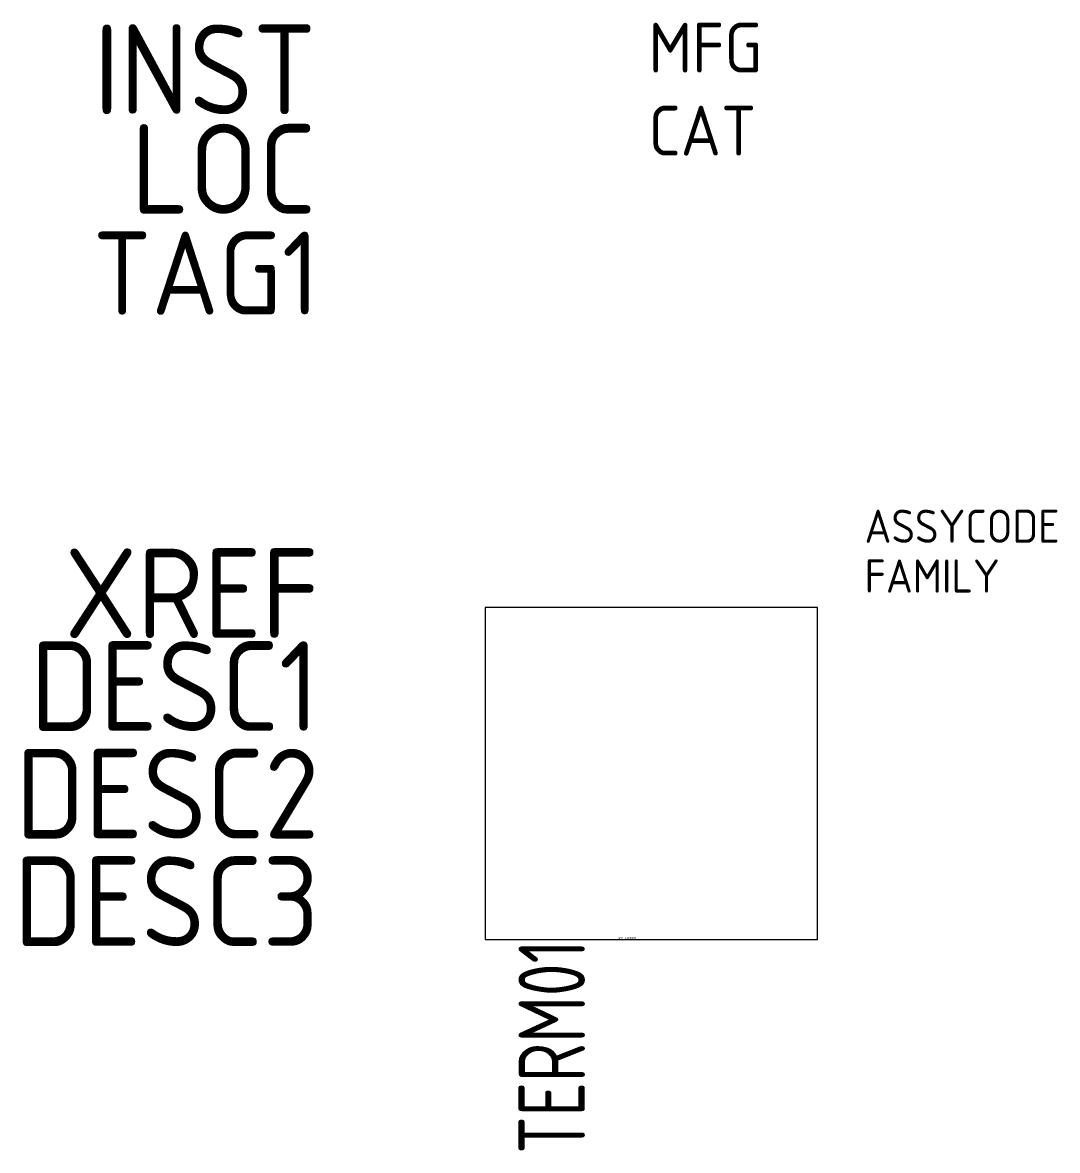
# Model space of a CAD drawing. Header units: millimetres. Extents: x -13.9 to 17.2, y -16.4 to 17.6.
import ezdxf
from ezdxf.enums import TextEntityAlignment as Align

# ---------------------------------------------------------------- set-up
doc = ezdxf.new("R2010")
doc.units = ezdxf.units.MM
doc.header["$LTSCALE"] = 6
doc.styles.add('WD_IEC', font='isocp2.shx', dxfattribs={"width": 0.9, "height": 4})

msp = doc.modelspace()

# ---------------------------------------------------------------- linework, layer by layer
for p, q in [((10, 0), (0, 0)), ((0, 0), (0, -10)), ((10, -10), (10, 0)), ((0, -10), (10, -10))]:
    msp.add_line(p, q)

# ---------------------------------------------------------------- texts
at = {"style": 'WD_IEC'}
for tag, text, height, p in [('INST', '', 2.7, (-5.093, 14.868)), ('LOC', '', 2.7, (-5.093, 11.868)), ('TAG1', 'Rack_', 2.5, (-5, 8.828)), ('XREF', '', 2.7, (-5, -0.915)), ('DESC1', 'hlavni rack', 2.7, (-5, -3.715)), ('DESC2', '', 2.7, (-5, -6.955)), ('DESC3', '', 2.7, (-5, -10.195))]:
    msp.add_attdef(tag, text=text, height=height, dxfattribs=at).set_placement(p, align=Align.RIGHT)
for tag, p, height, flags in [('MFG', (4.917, 16.122), 1.5, 9), ('CAT', (4.917, 13.622), 1.5, 9), ('ASSYCODE', (11.42, 1.953), 1, 1), ('FAMILY', (11.42, 0.453), 1, 1), ('X2TERM01', (4, -10), 0.08, 1)]:
    msp.add_attdef(tag, p, '', height=height, dxfattribs=dict(at, flags=flags))
at = {"style": 'WD_IEC', "width": 0.8}
msp.add_attdef('TERM01', text='', height=2, rotation=90, dxfattribs=at).set_placement((3, -10), align=Align.RIGHT)

doc.saveas('drawing.dxf')
